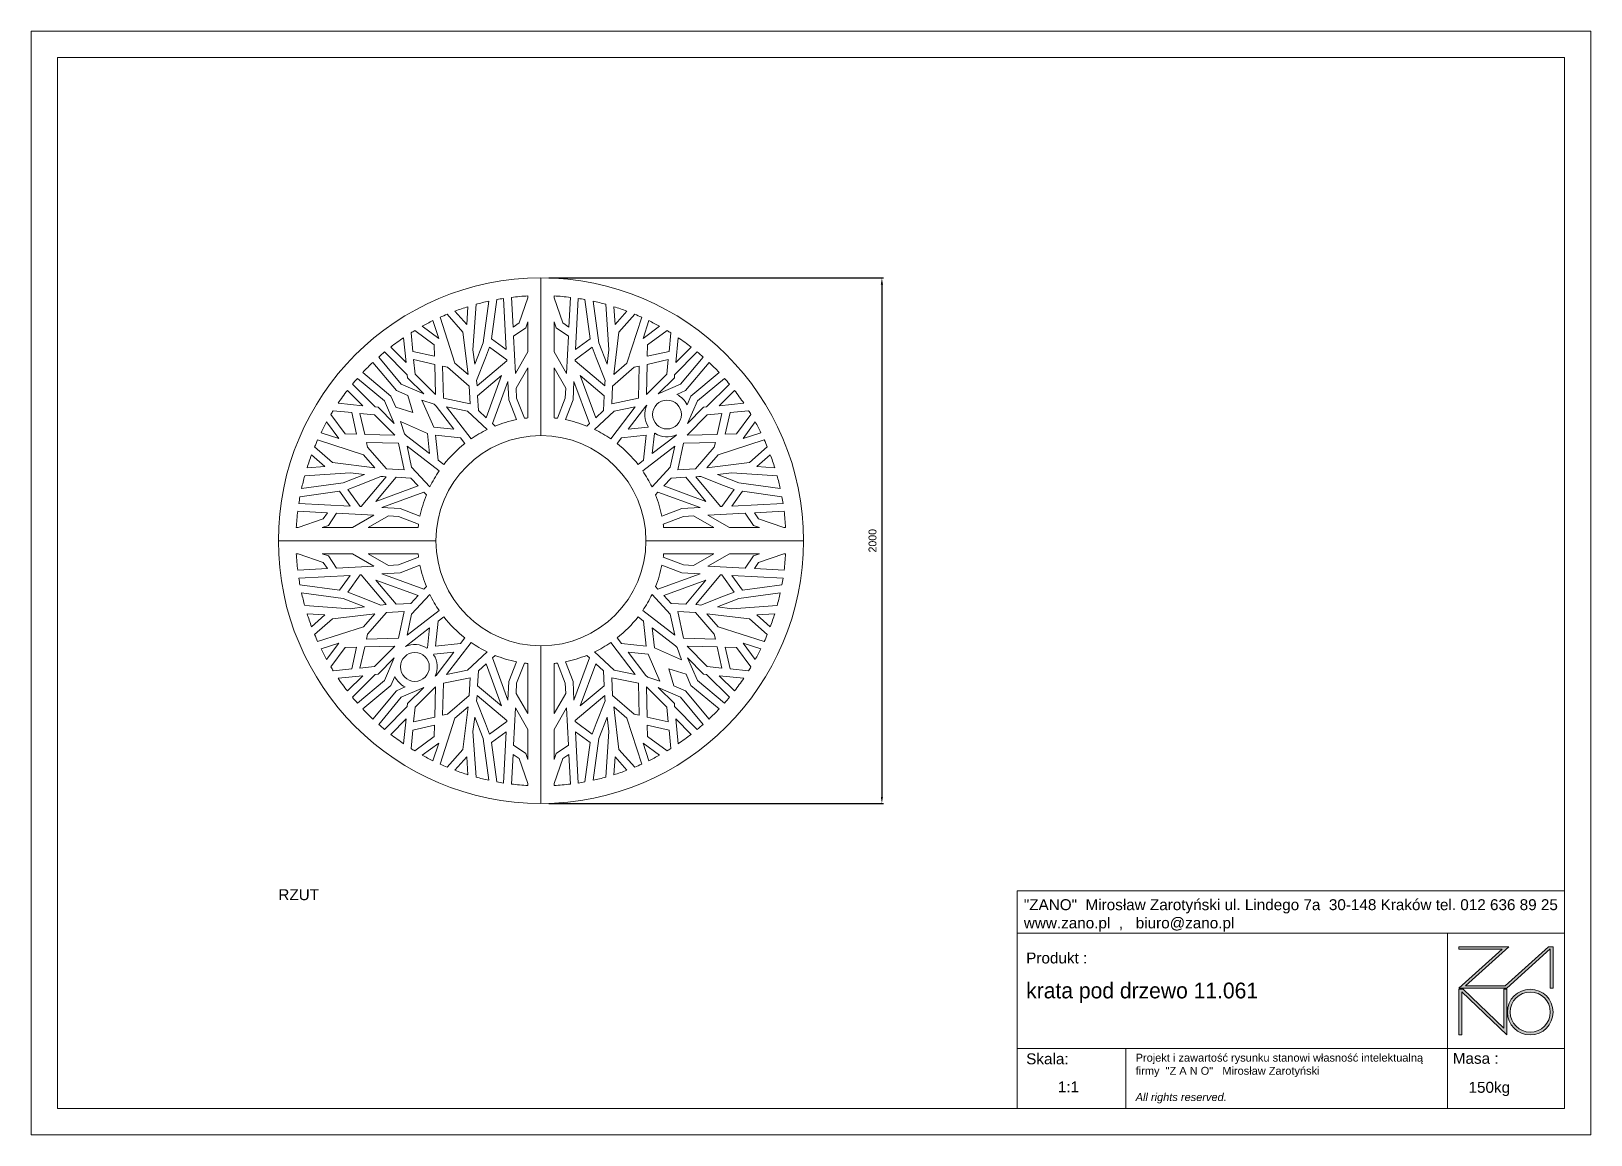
# Model space of a CAD drawing. Header units: millimetres. Extents: x -1833 to 4107, y -2080 to 2120.
import ezdxf

# ---------------------------------------------------------------- set-up
doc = ezdxf.new("R2010")
doc.units = ezdxf.units.MM
doc.header["$PDSIZE"] = -1
doc.layers.add('tabelka', color=155, linetype='Continuous')
doc.layers.add('WYMIAR', color=96, linetype='Continuous')
doc.dimstyles.new('1-1', dxfattribs={"dimtxt": 30, "dimasz": 25, "dimexe": 6.25, "dimexo": 30, "dimgap": 20.625, "dimtad": 1, "dimdec": 1, "dimtxsty": 'Standard', "dimcen": 0, "dimclrd": 2, "dimclre": 2, "dimclrt": 2, "dimadec": 0, "dimazin": 0, "dimtfac": 1, "dimtdec": 1, "dimtmove": 0, "dimatfit": 3, "dimfxl": 0, "dimarcsym": 0})

# ---------------------------------------------------------------- blocks, each defined once
blk = doc.blocks.new('zano')
at = {"layer": 'Defpoints', "lineweight": 5}
for points in [[(6270.2, 3716.2), (6270.2, 3707.4), (6434.8, 3707.4), (6270.2, 3558.4), (6452.4, 3558.4), (6617.9, 3708.2), (6617.9, 3558.4), (6628.6, 3558.4), (6628.6, 3716.2), (6610.7, 3716.2), (6446.1, 3567.2), (6295.4, 3567.2), (6459.9, 3716.2), (6270.2, 3716.2), (6270.2, 3707.4)], [(6270.2, 3554.4), (6286.2, 3554.4), (6441.7, 3405.6), (6441.7, 3554.4), (6452.4, 3554.4), (6452.4, 3380.5), (6281, 3544.6), (6281, 3380.5), (6270.2, 3380.5)]]:
    blk.add_hatch(color=251, dxfattribs=at).paths.add_polyline_path(points)
h = blk.add_hatch(color=251, dxfattribs=at)
h.paths.add_polyline_path([(6454.7, 3467.4, 1), (6628.6, 3467.4, 1)])
h.paths.add_polyline_path([(6617.9, 3467.4, -1), (6465.4, 3467.4, -1)], flags=16)
at = {"layer": 'Defpoints', "color": 251, "lineweight": 5}
blk.add_lwpolyline([(6434.8, 3707.4), (6270.2, 3558.4), (6452.4, 3558.4), (6617.9, 3708.2), (6617.9, 3558.4), (6628.6, 3558.4), (6628.6, 3716.2), (6610.7, 3716.2), (6446.1, 3567.2), (6295.4, 3567.2), (6459.9, 3716.2), (6270.2, 3716.2), (6270.2, 3707.4), (6432.1, 3707.4)], dxfattribs=at)
for points in [[(6270.2, 3716.2), (6270.2, 3707.4), (6434.8, 3707.4), (6270.2, 3558.4), (6452.4, 3558.4), (6617.9, 3708.2), (6617.9, 3558.4), (6628.6, 3558.4), (6628.6, 3716.2), (6610.7, 3716.2), (6446.1, 3567.2), (6295.4, 3567.2), (6459.9, 3716.2), (6270.2, 3716.2), (6270.2, 3707.4)], [(6270.2, 3554.4), (6286.2, 3554.4), (6441.7, 3405.6), (6441.7, 3554.4), (6452.4, 3554.4), (6452.4, 3380.5), (6281, 3544.6), (6281, 3380.5), (6270.2, 3380.5)]]:
    blk.add_lwpolyline(points, close=True, dxfattribs=at)
for radius in [87, 76.3]:
    blk.add_circle((6541.7, 3467.4), radius, dxfattribs=at)
blk = doc.blocks.new('TABELA')
at = {"layer": 'tabelka', "lineweight": 5}
for p, q in [((4587.4, 3929.4), (6672.4, 3929.4)), ((4587.4, 3767.6), (4587.4, 3929.4)), ((4587.4, 3929.4), (6672.4, 3929.4)), ((6226.5, 3767.6), (6226.5, 3329)), ((4587.4, 3329), (6672.4, 3329)), ((5001.6, 3329), (5001.6, 3100.4)), ((6226.5, 3329), (6226.5, 3100.4))]:
    blk.add_line(p, q, dxfattribs=at)
blk.add_lwpolyline([(4587.4, 3767.6), (6672.4, 3767.6), (6672.4, 3100.4), (4587.4, 3100.4)], close=True, dxfattribs=at)
blk.add_blockref('zano', (0, 0))
at = {"layer": 'tabelka', "lineweight": 5, "attachment_point": 1}
for s, insert, char_height, width in [('{\\fArial|b0|i0|c238|p34;"ZANO"  Mirosław Zarotyński ul. Lindego 7a  30-148 Kraków tel. 012 636 89 25\\Pwww.zano.pl  ,   biuro@zano.pl}', (4613, 3896.9), 41.595, 2040.38), ('{\\fArial|b0|i0|c238|p34;Produkt : }', (4622, 3694.1), 41.595, 265.273), ('{\\fCentury Gothic|b0|i0|c238|p34;krata pod drzewo 11.061}', (4622, 3579.5), 60, 1377.188), ('{\\fArial|b0|i0|c238|p34;Skala: }', (4622, 3310.3), 41.595, 191.675), ('{\\fArial|b0|i0|c238|p34;Masa :}', (6246.7, 3312.2), 41.595, 200.457), ('{\\fArial|b0|i0|c238|p34;1:1}', (4742.5, 3203.5), 41.595, 42.482), ('{\\fArial|b0|i0|c238|p34;150kg}', (6306.7, 3201.8), 41.595, 42.482)]:
    blk.add_mtext(s, dxfattribs=dict(at, insert=insert, char_height=char_height, width=width))
at = {"layer": 'tabelka', "color": 1, "lineweight": 5, "insert": (5038.9, 3308.9), "char_height": 30, "width": 1186.12, "attachment_point": 1}
blk.add_mtext('{\\fArial|b0|i0|c0|p34;Projekt i zawartość rysunku stanowi własność intelektualną firmy \\fArial|b0|i0|c238|p34; "Z A N O"   Mirosław Zarotyński\\fArial|b0|i1|c238|p34;\\P\\PAll rights reserved.}', dxfattribs=at)
blk = doc.blocks.new('*D5')
at = {"layer": 'Defpoints', "color": 0}
for p in [(108, 1181.2), (108, -818.8), (1406.5, -818.8)]:
    blk.add_point(p, dxfattribs=at)
at = {"layer": 'WYMIAR', "color": 2, "lineweight": -2}
for p, q in [((138, 1181.2), (1412.8, 1181.2)), ((1406.5, 1156.2), (1406.5, -793.8)), ((138, -818.8), (1412.8, -818.8))]:
    blk.add_line(p, q, dxfattribs=at)
at = {"layer": 'WYMIAR', "color": 2}
for points in [[(1402.4, 1156.2), (1410.7, 1156.2), (1406.5, 1181.2)], [(1402.4, -793.8), (1410.7, -793.8), (1406.5, -818.8)]]:
    blk.add_solid(points, dxfattribs=at)
at = {"layer": 'WYMIAR', "color": 2, "insert": (1370.9, 181.2), "char_height": 30, "attachment_point": 5, "rotation": 90}
blk.add_mtext('2000', dxfattribs=at)

msp = doc.modelspace()

# ---------------------------------------------------------------- linework, layer by layer
at = {"color": 7, "linetype": 'Continuous', "lineweight": 15}
for p, q in [((107.96, 1181.22), (107.96, 581.22)), ((-174.44, 1004.04), (-169.87, 1071.89)), ((-139.2, 1080.89), (-150.84, 907.77)), ((-112.19, 934.47), (-90.77, 1092.81)), ((-59.65, 1099.04), (-79.96, 948.94)), ((-24, 908.32), (-34.02, 1103.36)), ((-4.19, 1107.46), (1.61, 994.46)), ((24.84, 1010.16), (57.96, 1105.83)), ((57.96, 1105.83), (57.96, 1112.88)), ((157.96, 1112.88), (157.96, 1105.83)), ((157.96, 1105.83), (191.08, 1010.16)), ((214.31, 994.46), (220.12, 1107.46)), ((249.95, 1103.36), (239.92, 908.32)), ((295.88, 948.94), (275.57, 1099.04)), ((306.69, 1092.81), (328.12, 934.47)), ((366.77, 907.77), (355.12, 1080.89)), ((385.8, 1071.89), (390.36, 1004.04)), ((-281.44, 951.41), (-303.14, 1018.77)), ((-275.77, 1031.66), (-219.42, 856.74)), ((-189.16, 975.4), (-249.1, 1043.19)), ((-219.41, 1054.9), (-174.44, 1004.04)), ((1.61, 994.46), (24.84, 1010.16)), ((57.96, 1014.12), (49.92, 990.89)), ((57.96, 899.48), (57.96, 1014.12)), ((166, 990.89), (157.96, 1014.12)), ((157.96, 1014.12), (157.96, 899.48)), ((191.08, 1010.16), (214.31, 994.46)), ((390.36, 1004.04), (435.33, 1054.9)), ((465.03, 1043.19), (405.08, 975.4)), ((435.35, 856.74), (491.69, 1031.66)), ((519.06, 1018.77), (497.36, 951.41)), ((-405.89, 859.68), (-415.1, 953.81)), ((-386.76, 972.26), (-379.87, 901.8)), ((-298.32, 926.58), (-372.61, 980.93)), ((-344.21, 997.33), (-281.44, 951.41)), ((-169.77, 813.57), (-189.16, 975.4)), ((49.92, 990.89), (3.41, 959.48)), ((3.41, 959.48), (10.71, 817.36)), ((212.51, 959.48), (166, 990.89)), ((205.21, 817.36), (212.51, 959.48)), ((405.08, 975.4), (385.7, 813.57)), ((497.36, 951.41), (560.13, 997.33)), ((588.53, 980.93), (514.24, 926.58)), ((595.79, 901.8), (602.68, 972.26)), ((631.02, 953.81), (621.81, 859.68)), ((-401.26, 812.38), (-487.53, 899.47)), ((-464, 918.34), (-405.89, 859.68)), ((-379.87, 901.8), (-297.26, 883.26)), ((-297.26, 883.26), (-298.32, 926.58)), ((-150.84, 907.77), (-144.32, 853.35)), ((-144.32, 853.35), (-112.19, 934.47)), ((-87.44, 917.3), (-102.63, 877.14)), ((-22.02, 869.81), (-87.44, 917.3)), ((-79.96, 948.94), (-24, 908.32)), ((10.71, 817.36), (57.96, 899.48)), ((157.96, 899.48), (205.21, 817.36)), ((303.37, 917.3), (237.95, 869.81)), ((239.92, 908.32), (295.88, 948.94)), ((318.55, 877.14), (303.37, 917.3)), ((328.12, 934.47), (360.25, 853.35)), ((360.25, 853.35), (366.77, 907.77)), ((514.24, 926.58), (513.19, 883.26)), ((513.19, 883.26), (595.79, 901.8)), ((703.45, 899.47), (617.18, 812.38)), ((621.81, 859.68), (679.92, 918.34)), ((-442.61, 752.49), (-532.19, 859.97)), ((-510.01, 880.22), (-424.11, 777.16)), ((-296.51, 852.34), (-376.79, 870.36)), ((-376.79, 870.36), (-371.33, 814.51)), ((-293.73, 737.94), (-296.51, 852.34)), ((-266.34, 845.57), (-263.38, 723.79)), ((-247.42, 841.32), (-266.34, 845.57)), ((-165.21, 769.85), (-247.42, 841.32)), ((-219.42, 856.74), (-169.77, 813.57)), ((-102.63, 877.14), (-136.83, 790.8)), ((-135.2, 770.56), (-21.79, 865.37)), ((-21.79, 865.37), (-22.02, 869.81)), ((57.96, 839.32), (13.55, 762.13)), ((57.96, 648.56), (57.96, 839.32)), ((202.37, 762.13), (157.96, 839.32)), ((157.96, 839.32), (157.96, 648.56)), ((237.95, 869.81), (237.72, 865.37)), ((237.72, 865.37), (351.13, 770.56)), ((352.75, 790.8), (318.55, 877.14)), ((463.34, 841.32), (381.13, 769.85)), ((385.7, 813.57), (435.35, 856.74)), ((482.26, 845.57), (463.34, 841.32)), ((479.3, 723.79), (482.26, 845.57)), ((512.44, 852.34), (509.66, 737.94)), ((592.71, 870.36), (512.44, 852.34)), ((587.25, 814.51), (592.71, 870.36)), ((640.03, 777.16), (725.93, 880.22)), ((748.11, 859.97), (658.53, 752.49)), ((-610.28, 776.72), (-523.2, 690.45)), ((-487.97, 713.29), (-591.04, 799.19)), ((-570.79, 821.37), (-463.31, 731.79)), ((-424.11, 777.16), (-338.23, 739.7)), ((-400.13, 800.79), (-401.26, 812.38)), ((-338.23, 739.7), (-400.13, 800.79)), ((-371.33, 814.51), (-293.73, 737.94)), ((-136.83, 790.8), (-135.8, 782.17)), ((-135.8, 782.17), (-135.2, 770.56)), ((-41.61, 809.7), (-133.29, 733.06)), ((-100.84, 649.24), (-41.61, 809.7)), ((-17.8, 787.58), (-77.05, 627.07)), ((-14.2, 717.49), (-17.8, 787.58)), ((233.72, 787.58), (230.12, 717.49)), ((292.97, 627.07), (233.72, 787.58)), ((349.21, 733.06), (257.54, 809.7)), ((257.54, 809.7), (316.76, 649.24)), ((351.13, 770.56), (351.72, 782.17)), ((351.72, 782.17), (352.75, 790.8)), ((509.66, 737.94), (587.25, 814.51)), ((616.05, 800.79), (554.15, 739.7)), ((554.15, 739.7), (640.03, 777.16)), ((617.18, 812.38), (616.05, 800.79)), ((679.23, 731.79), (786.71, 821.37)), ((806.96, 799.19), (703.89, 713.29)), ((739.12, 690.45), (826.21, 776.72)), ((-570.5, 695.07), (-629.16, 753.19)), ((-450.52, 627.41), (-487.97, 713.29)), ((-463.31, 731.79), (-444.74, 689.21)), ((-398.72, 733.35), (-442.61, 752.49)), ((-379.78, 668.82), (-398.72, 733.35)), ((-345.35, 716.07), (-299.9, 613.45)), ((-298.61, 700.61), (-345.35, 716.07)), ((-263.38, 723.79), (-161.77, 702.59)), ((-161.77, 702.59), (-165.21, 769.85)), ((-133.29, 733.06), (-130.41, 676.78)), ((14.95, 641.93), (-14.2, 717.49)), ((13.55, 762.13), (15.52, 723.82)), ((15.52, 723.82), (45.14, 647)), ((170.78, 647), (200.4, 723.82)), ((200.4, 723.82), (202.37, 762.13)), ((230.12, 717.49), (200.98, 641.93)), ((346.33, 676.78), (349.21, 733.06)), ((381.13, 769.85), (377.69, 702.59)), ((377.69, 702.59), (479.3, 723.79)), ((658.53, 752.49), (625.12, 737.93)), ((664.63, 698.3), (679.23, 731.79)), ((703.89, 713.29), (666.44, 627.41)), ((845.08, 753.19), (786.42, 695.07)), ((-691.75, 661.8), (-637.4, 587.5)), ((-612.61, 669.05), (-683.08, 675.94)), ((-664.63, 704.28), (-570.5, 695.07)), ((-594.07, 586.45), (-612.61, 669.05)), ((-581.18, 665.97), (-563.16, 585.7)), ((-525.33, 660.51), (-581.18, 665.97)), ((-448.76, 582.92), (-525.33, 660.51)), ((-523.2, 690.45), (-511.6, 689.31)), ((-511.6, 689.31), (-450.52, 627.41)), ((-444.74, 689.21), (-379.78, 668.82)), ((-291.49, 693.58), (-298.61, 700.61)), ((-223.65, 605.17), (-291.49, 693.58)), ((-171.38, 673.94), (-251.42, 690.64)), ((-251.42, 690.64), (-157.92, 568.79)), ((-96.66, 604.34), (-171.38, 673.94)), ((-130.41, 676.78), (-100.84, 649.24)), ((387.3, 673.94), (312.58, 604.34)), ((316.76, 649.24), (346.33, 676.78)), ((373.84, 568.79), (467.34, 690.64)), ((467.34, 690.64), (387.3, 673.94)), ((507.41, 693.58), (439.57, 605.17)), ((510.8, 696.93), (507.41, 693.58)), ((741.25, 660.51), (664.68, 582.92)), ((666.44, 627.41), (727.53, 689.31)), ((727.53, 689.31), (739.12, 690.45)), ((797.1, 665.97), (741.25, 660.51)), ((779.08, 585.7), (797.1, 665.97)), ((786.42, 695.07), (880.55, 704.28)), ((828.53, 669.05), (810, 586.45)), ((899, 675.94), (828.53, 669.05)), ((853.32, 587.5), (907.67, 661.8)), ((-662.22, 570.62), (-708.14, 633.4)), ((-426.88, 634.54), (-411.42, 587.79)), ((-324.27, 589.08), (-426.88, 634.54)), ((-299.9, 613.45), (-223.65, 605.17)), ((-77.05, 627.07), (-66.8, 617.52)), ((282.72, 617.52), (292.97, 627.07)), ((439.57, 605.17), (515.82, 613.45)), ((515.82, 613.45), (516.65, 615.31)), ((924.07, 633.4), (878.14, 570.62)), ((-754.01, 538.29), (-686.21, 478.34)), ((-567.55, 508.61), (-742.47, 564.96)), ((-729.59, 592.32), (-662.22, 570.62)), ((-637.4, 587.5), (-594.07, 586.45)), ((-563.16, 585.7), (-448.76, 582.92)), ((-434.6, 552.56), (-556.39, 555.52)), ((-556.39, 555.52), (-552.14, 536.6)), ((-552.14, 536.6), (-480.67, 454.39)), ((-413.4, 450.95), (-434.6, 552.56)), ((-411.42, 587.79), (-404.4, 580.67)), ((-404.4, 580.67), (-315.99, 512.83)), ((-279.61, 447.1), (-401.46, 540.6)), ((-401.46, 540.6), (-384.76, 460.56)), ((-315.99, 512.83), (-324.27, 589.08)), ((-293.38, 582.57), (-283.07, 487.58)), ((-198.39, 572.26), (-293.38, 582.57)), ((-182.11, 551.03), (-198.39, 572.26)), ((414.32, 572.26), (398.03, 551.03)), ((509.3, 582.57), (414.32, 572.26)), ((617.38, 540.6), (495.53, 447.1)), ((499, 487.58), (509.3, 582.57)), ((540.19, 589.08), (531.91, 512.83)), ((531.91, 512.83), (620.32, 580.67)), ((542.09, 589.93), (540.19, 589.08)), ((600.68, 460.56), (617.38, 540.6)), ((620.32, 580.67), (624.04, 584.44)), ((650.52, 552.56), (629.32, 450.95)), ((772.31, 555.52), (650.52, 552.56)), ((664.68, 582.92), (779.08, 585.7)), ((696.59, 454.39), (768.06, 536.6)), ((768.06, 536.6), (772.31, 555.52)), ((958.4, 564.96), (783.48, 508.61)), ((810, 586.45), (853.32, 587.5)), ((878.14, 570.62), (945.51, 592.32)), ((902.13, 478.34), (969.93, 538.29)), ((-714.85, 463.62), (-765.72, 508.59)), ((-686.21, 478.34), (-524.39, 458.96)), ((-524.39, 458.96), (-567.55, 508.61)), ((-283.07, 487.58), (-261.85, 471.29)), ((477.77, 471.29), (499, 487.58)), ((783.48, 508.61), (740.31, 458.96)), ((740.31, 458.96), (902.13, 478.34)), ((981.64, 508.59), (930.78, 463.62)), ((-618.59, 440.03), (-791.71, 428.38)), ((-782.71, 459.06), (-714.85, 463.62)), ((-645.28, 401.38), (-564.16, 433.51)), ((-564.16, 433.51), (-618.59, 440.03)), ((-501.61, 426.02), (-587.96, 391.82)), ((-576.18, 310.98), (-481.38, 424.39)), ((-443.88, 422.47), (-520.51, 330.8)), ((-492.99, 424.98), (-501.61, 426.02)), ((-481.38, 424.39), (-492.99, 424.98)), ((-480.67, 454.39), (-413.4, 450.95)), ((-387.6, 419.59), (-443.88, 422.47)), ((-360.06, 390.03), (-387.6, 419.59)), ((-384.76, 460.56), (-315.16, 385.84)), ((531.08, 385.84), (600.68, 460.56)), ((603.52, 419.59), (575.98, 390.03)), ((659.8, 422.47), (603.52, 419.59)), ((629.32, 450.95), (696.59, 454.39)), ((736.44, 330.8), (659.8, 422.47)), ((708.91, 424.98), (697.3, 424.39)), ((697.3, 424.39), (792.11, 310.98)), ((717.54, 426.02), (708.91, 424.98)), ((803.88, 391.82), (717.54, 426.02)), ((834.51, 440.03), (780.09, 433.51)), ((780.09, 433.51), (861.21, 401.38)), ((1007.63, 428.38), (834.51, 440.03)), ((930.78, 463.62), (998.63, 459.06)), ((-659.76, 369.15), (-809.86, 348.83)), ((-803.63, 379.95), (-645.28, 401.38)), ((-619.14, 313.18), (-659.76, 369.15)), ((-587.96, 391.82), (-628.12, 376.63)), ((-628.12, 376.63), (-580.63, 311.21)), ((-520.51, 330.8), (-360.06, 390.03)), ((-337.89, 366.23), (-498.4, 306.98)), ((-328.34, 355.98), (-337.89, 366.23)), ((553.81, 366.23), (544.26, 355.98)), ((714.32, 306.98), (553.81, 366.23)), ((575.98, 390.03), (736.44, 330.8)), ((796.55, 311.21), (844.04, 376.63)), ((844.04, 376.63), (803.88, 391.82)), ((875.68, 369.15), (835.06, 313.18)), ((861.21, 401.38), (1019.55, 379.95)), ((1025.78, 348.83), (875.68, 369.15)), ((-814.17, 323.21), (-619.14, 313.18)), ((-580.63, 311.21), (-576.18, 310.98)), ((-498.4, 306.98), (-428.31, 303.38)), ((-428.31, 303.38), (-352.74, 274.24)), ((568.67, 274.24), (644.23, 303.38)), ((644.23, 303.38), (714.32, 306.98)), ((792.11, 310.98), (796.55, 311.21)), ((835.06, 313.18), (1030.09, 323.21)), ((-705.28, 287.57), (-818.27, 293.38)), ((-816.65, 231.22), (-720.97, 264.34)), ((-701.71, 239.26), (-724.93, 231.22)), ((-720.97, 264.34), (-705.28, 287.57)), ((-670.29, 285.77), (-701.71, 239.26)), ((-528.17, 278.47), (-670.29, 285.77)), ((-610.29, 231.22), (-528.17, 278.47)), ((-472.95, 275.63), (-550.14, 231.22)), ((-434.63, 273.66), (-472.95, 275.63)), ((-357.82, 244.04), (-434.63, 273.66)), ((650.56, 273.66), (573.74, 244.04)), ((688.87, 275.63), (650.56, 273.66)), ((766.06, 231.22), (688.87, 275.63)), ((886.22, 285.77), (744.1, 278.47)), ((744.1, 278.47), (826.22, 231.22)), ((917.63, 239.26), (886.22, 285.77)), ((940.86, 231.22), (917.63, 239.26)), ((1034.2, 293.38), (921.2, 287.57)), ((921.2, 287.57), (936.9, 264.34)), ((936.9, 264.34), (1032.57, 231.22)), ((-292.04, 181.22), (-892.04, 181.22)), ((-823.7, 231.22), (-816.65, 231.22)), ((-724.93, 231.22), (-610.29, 231.22)), ((-550.14, 231.22), (-359.37, 231.22)), ((507.96, 181.22), (1107.96, 181.22)), ((575.29, 231.22), (766.06, 231.22)), ((826.22, 231.22), (940.86, 231.22)), ((1032.57, 231.22), (1039.62, 231.22)), ((-816.65, 131.22), (-823.7, 131.22)), ((-720.97, 98.11), (-816.65, 131.22)), ((-724.93, 131.22), (-701.71, 123.18)), ((-610.29, 131.22), (-724.93, 131.22)), ((-701.71, 123.18), (-670.29, 76.67)), ((-528.17, 83.97), (-610.29, 131.22)), ((-550.14, 131.22), (-472.95, 86.81)), ((-359.37, 131.22), (-550.14, 131.22)), ((766.06, 131.22), (575.29, 131.22)), ((688.87, 86.81), (766.06, 131.22)), ((826.22, 131.22), (744.1, 83.97)), ((940.86, 131.22), (826.22, 131.22)), ((886.22, 76.67), (917.63, 123.18)), ((917.63, 123.18), (940.86, 131.22)), ((1032.57, 131.22), (936.9, 98.11)), ((1039.62, 131.22), (1032.57, 131.22)), ((-818.27, 69.07), (-705.28, 74.87)), ((-705.28, 74.87), (-720.97, 98.11)), ((-670.29, 76.67), (-528.17, 83.97)), ((-472.95, 86.81), (-434.63, 88.78)), ((-434.63, 88.78), (-357.82, 118.4)), ((-352.74, 88.21), (-428.31, 59.07)), ((644.23, 59.07), (568.67, 88.21)), ((573.74, 118.4), (650.56, 88.78)), ((650.56, 88.78), (688.87, 86.81)), ((744.1, 83.97), (886.22, 76.67)), ((936.9, 98.11), (921.2, 74.87)), ((921.2, 74.87), (1034.2, 69.07)), ((-619.14, 49.26), (-814.17, 39.24)), ((-809.86, 13.61), (-659.76, -6.7)), ((-659.76, -6.7), (-619.14, 49.26)), ((-580.63, 51.24), (-628.12, -14.18)), ((-576.18, 51.47), (-580.63, 51.24)), ((-481.38, -61.94), (-576.18, 51.47)), ((-520.51, 31.65), (-443.88, -60.03)), ((-360.06, -27.58), (-520.51, 31.65)), ((-428.31, 59.07), (-498.4, 55.46)), ((-498.4, 55.46), (-337.89, -3.78)), ((-337.89, -3.78), (-328.34, 6.46)), ((544.26, 6.46), (553.81, -3.78)), ((553.81, -3.78), (714.32, 55.46)), ((736.44, 31.65), (575.98, -27.58)), ((714.32, 55.46), (644.23, 59.07)), ((659.8, -60.03), (736.44, 31.65)), ((792.11, 51.47), (697.3, -61.94)), ((796.55, 51.24), (792.11, 51.47)), ((844.04, -14.18), (796.55, 51.24)), ((1030.09, 39.24), (835.06, 49.26)), ((835.06, 49.26), (875.68, -6.7)), ((875.68, -6.7), (1025.78, 13.61)), ((-645.28, -38.93), (-803.63, -17.51)), ((-564.16, -71.06), (-645.28, -38.93)), ((-628.12, -14.18), (-587.96, -29.37)), ((-587.96, -29.37), (-501.61, -63.57)), ((-443.88, -60.03), (-387.6, -57.15)), ((-387.6, -57.15), (-360.06, -27.58)), ((-315.16, -23.4), (-384.76, -98.11)), ((600.68, -98.11), (531.08, -23.4)), ((575.98, -27.58), (603.52, -57.15)), ((603.52, -57.15), (659.8, -60.03)), ((717.54, -63.57), (803.88, -29.37)), ((861.21, -38.93), (780.09, -71.06)), ((803.88, -29.37), (844.04, -14.18)), ((1019.55, -17.51), (861.21, -38.93)), ((-791.71, -65.94), (-618.59, -77.58)), ((-714.85, -101.18), (-782.71, -96.61)), ((-765.72, -146.15), (-714.85, -101.18)), ((-686.21, -115.9), (-754.01, -175.84)), ((-524.39, -96.51), (-686.21, -115.9)), ((-618.59, -77.58), (-564.16, -71.06)), ((-567.55, -146.16), (-524.39, -96.51)), ((-480.67, -91.95), (-552.14, -174.16)), ((-501.61, -63.57), (-492.99, -62.54)), ((-492.99, -62.54), (-481.38, -61.94)), ((-413.4, -88.51), (-480.67, -91.95)), ((-434.6, -190.12), (-413.4, -88.51)), ((-401.46, -178.16), (-279.61, -84.66)), ((-384.76, -98.11), (-401.46, -178.16)), ((-261.85, -108.85), (-283.07, -125.13)), ((499, -125.13), (477.77, -108.85)), ((495.53, -84.66), (617.38, -178.16)), ((617.38, -178.16), (600.68, -98.11)), ((696.59, -91.95), (629.32, -88.51)), ((629.32, -88.51), (650.52, -190.12)), ((768.06, -174.16), (696.59, -91.95)), ((697.3, -61.94), (708.91, -62.54)), ((708.91, -62.54), (717.54, -63.57)), ((902.13, -115.9), (740.31, -96.51)), ((740.31, -96.51), (783.48, -146.16)), ((780.09, -71.06), (834.51, -77.58)), ((834.51, -77.58), (1007.63, -65.94)), ((969.93, -175.84), (902.13, -115.9)), ((998.63, -96.61), (930.78, -101.18)), ((930.78, -101.18), (981.64, -146.15)), ((-742.47, -202.51), (-567.55, -146.16)), ((-552.14, -174.16), (-556.39, -193.08)), ((-315.99, -150.39), (-404.4, -218.23)), ((-324.27, -226.64), (-315.99, -150.39)), ((-283.07, -125.13), (-293.38, -220.12)), ((509.3, -220.12), (499, -125.13)), ((531.91, -150.39), (540.19, -226.64)), ((620.32, -218.23), (531.91, -150.39)), ((772.31, -193.08), (768.06, -174.16)), ((783.48, -146.16), (958.4, -202.51)), ((-662.22, -208.18), (-729.59, -229.88)), ((-708.14, -270.95), (-662.22, -208.18)), ((-637.4, -225.06), (-691.75, -299.35)), ((-594.07, -224), (-637.4, -225.06)), ((-612.61, -306.61), (-594.07, -224)), ((-563.16, -223.25), (-581.18, -303.53)), ((-448.76, -220.47), (-563.16, -223.25)), ((-556.39, -193.08), (-434.6, -190.12)), ((-525.33, -298.07), (-448.76, -220.47)), ((-404.4, -218.23), (-408.12, -222)), ((-326.17, -227.48), (-324.27, -226.64)), ((-293.38, -220.12), (-198.39, -209.81)), ((-157.92, -206.34), (-251.42, -328.2)), ((-198.39, -209.81), (-182.11, -188.59)), ((107.96, -818.78), (107.96, -218.78)), ((467.34, -328.2), (373.84, -206.34)), ((398.03, -188.59), (414.32, -209.81)), ((414.32, -209.81), (509.3, -220.12)), ((540.19, -226.64), (642.8, -272.09)), ((627.35, -225.35), (620.32, -218.23)), ((642.8, -272.09), (627.35, -225.35)), ((650.52, -190.12), (772.31, -193.08)), ((779.08, -223.25), (664.68, -220.47)), ((664.68, -220.47), (741.25, -298.07)), ((797.1, -303.53), (779.08, -223.25)), ((810, -224), (828.53, -306.61)), ((853.32, -225.06), (810, -224)), ((907.67, -299.35), (853.32, -225.06)), ((945.51, -229.88), (878.14, -208.18)), ((878.14, -208.18), (924.07, -270.95)), ((-450.52, -264.97), (-511.6, -326.87)), ((-487.97, -350.85), (-450.52, -264.97)), ((-299.9, -251), (-300.72, -252.86)), ((-223.65, -242.73), (-299.9, -251)), ((-291.49, -331.14), (-223.65, -242.73)), ((-171.38, -311.5), (-96.66, -241.9)), ((-100.84, -286.79), (-130.41, -314.34)), ((-41.61, -447.25), (-100.84, -286.79)), ((-66.8, -255.08), (-77.05, -264.63)), ((-77.05, -264.63), (-17.8, -425.14)), ((-14.2, -355.05), (14.95, -279.48)), ((45.14, -284.56), (15.52, -361.37)), ((57.96, -476.88), (57.96, -286.11)), ((157.96, -286.11), (157.96, -476.88)), ((200.4, -361.37), (170.78, -284.56)), ((200.98, -279.48), (230.12, -355.05)), ((233.72, -425.14), (292.97, -264.63)), ((316.76, -286.79), (257.54, -447.25)), ((292.97, -264.63), (282.72, -255.08)), ((312.58, -241.9), (387.3, -311.5)), ((346.33, -314.34), (316.76, -286.79)), ((515.82, -251), (439.57, -242.73)), ((439.57, -242.73), (507.41, -331.14)), ((561.27, -353.62), (515.82, -251)), ((666.44, -264.97), (703.89, -350.85)), ((727.53, -326.87), (666.44, -264.97)), ((-683.08, -313.5), (-612.61, -306.61)), ((-570.5, -332.63), (-664.63, -341.84)), ((-629.16, -390.74), (-570.5, -332.63)), ((-523.2, -328), (-610.28, -414.27)), ((-591.04, -436.75), (-487.97, -350.85)), ((-581.18, -303.53), (-525.33, -298.07)), ((-511.6, -326.87), (-523.2, -328)), ((-448.71, -335.86), (-463.31, -369.35)), ((-294.88, -334.48), (-291.49, -331.14)), ((-161.77, -340.14), (-263.38, -361.34)), ((-251.42, -328.2), (-171.38, -311.5)), ((-165.21, -407.41), (-161.77, -340.14)), ((-130.41, -314.34), (-133.29, -370.62)), ((-17.8, -425.14), (-14.2, -355.05)), ((230.12, -355.05), (233.72, -425.14)), ((349.21, -370.62), (346.33, -314.34)), ((479.3, -361.34), (377.69, -340.14)), ((377.69, -340.14), (381.13, -407.41)), ((387.3, -311.5), (467.34, -328.2)), ((507.41, -331.14), (514.53, -338.16)), ((514.53, -338.16), (561.27, -353.62)), ((595.7, -306.38), (614.64, -370.91)), ((660.67, -326.77), (595.7, -306.38)), ((679.23, -369.35), (660.67, -326.77)), ((703.89, -350.85), (806.96, -436.75)), ((739.12, -328), (727.53, -326.87)), ((826.21, -414.27), (739.12, -328)), ((741.25, -298.07), (797.1, -303.53)), ((880.55, -341.84), (786.42, -332.63)), ((786.42, -332.63), (845.08, -390.74)), ((828.53, -306.61), (899, -313.5)), ((-463.31, -369.35), (-570.79, -458.93)), ((-532.19, -497.53), (-442.61, -390.05)), ((-424.11, -414.71), (-510.01, -517.78)), ((-442.61, -390.05), (-409.2, -375.48)), ((-338.23, -377.26), (-424.11, -414.71)), ((-400.13, -438.34), (-338.23, -377.26)), ((-293.73, -375.5), (-371.33, -452.07)), ((-296.51, -489.9), (-293.73, -375.5)), ((-263.38, -361.34), (-266.34, -483.12)), ((-247.42, -478.88), (-165.21, -407.41)), ((-135.2, -408.12), (-135.8, -419.72)), ((-21.79, -502.92), (-135.2, -408.12)), ((-133.29, -370.62), (-41.61, -447.25)), ((15.52, -361.37), (13.55, -399.69)), ((13.55, -399.69), (57.96, -476.88)), ((157.96, -476.88), (202.37, -399.69)), ((202.37, -399.69), (200.4, -361.37)), ((351.13, -408.12), (237.72, -502.92)), ((257.54, -447.25), (349.21, -370.62)), ((351.72, -419.72), (351.13, -408.12)), ((381.13, -407.41), (463.34, -478.88)), ((482.26, -483.12), (479.3, -361.34)), ((587.25, -452.07), (509.66, -375.5)), ((509.66, -375.5), (512.44, -489.9)), ((640.03, -414.71), (554.15, -377.26)), ((554.15, -377.26), (616.05, -438.34)), ((614.64, -370.91), (658.53, -390.05)), ((725.93, -517.78), (640.03, -414.71)), ((658.53, -390.05), (748.11, -497.53)), ((786.71, -458.93), (679.23, -369.35)), ((-487.53, -537.02), (-401.26, -449.94)), ((-401.26, -449.94), (-400.13, -438.34)), ((-371.33, -452.07), (-376.79, -507.91)), ((-169.77, -451.13), (-219.42, -494.29)), ((-189.16, -612.95), (-169.77, -451.13)), ((-135.8, -419.72), (-136.83, -428.35)), ((-136.83, -428.35), (-102.63, -514.7)), ((10.71, -454.91), (3.41, -597.03)), ((57.96, -537.03), (10.71, -454.91)), ((205.21, -454.91), (157.96, -537.03)), ((212.51, -597.03), (205.21, -454.91)), ((318.55, -514.7), (352.75, -428.35)), ((352.75, -428.35), (351.72, -419.72)), ((435.35, -494.29), (385.7, -451.13)), ((385.7, -451.13), (405.08, -612.95)), ((592.71, -507.91), (587.25, -452.07)), ((616.05, -438.34), (617.18, -449.94)), ((617.18, -449.94), (703.45, -537.02)), ((-405.89, -497.23), (-464, -555.9)), ((-415.1, -591.37), (-405.89, -497.23)), ((-297.26, -520.81), (-379.87, -539.35)), ((-376.79, -507.91), (-296.51, -489.9)), ((-298.32, -564.14), (-297.26, -520.81)), ((-219.42, -494.29), (-275.77, -669.21)), ((-266.34, -483.12), (-247.42, -478.88)), ((-144.32, -490.9), (-150.84, -545.33)), ((-112.19, -572.02), (-144.32, -490.9)), ((-102.63, -514.7), (-87.44, -554.86)), ((-87.44, -554.86), (-22.02, -507.37)), ((-22.02, -507.37), (-21.79, -502.92)), ((237.72, -502.92), (237.95, -507.37)), ((237.95, -507.37), (303.37, -554.86)), ((303.37, -554.86), (318.55, -514.7)), ((360.25, -490.9), (328.12, -572.02)), ((366.77, -545.33), (360.25, -490.9)), ((491.69, -669.21), (435.35, -494.29)), ((463.34, -478.88), (482.26, -483.12)), ((512.44, -489.9), (592.71, -507.91)), ((595.79, -539.35), (513.19, -520.81)), ((513.19, -520.81), (514.24, -564.14)), ((621.81, -497.23), (631.02, -591.37)), ((679.92, -555.9), (621.81, -497.23)), ((-379.87, -539.35), (-386.76, -609.81)), ((-372.61, -618.49), (-298.32, -564.14)), ((-281.44, -588.96), (-344.21, -634.88)), ((-303.14, -656.33), (-281.44, -588.96)), ((-150.84, -545.33), (-139.2, -718.44)), ((-90.77, -730.37), (-112.19, -572.02)), ((-24, -545.87), (-79.96, -586.5)), ((-79.96, -586.5), (-59.65, -736.6)), ((-34.02, -740.91), (-24, -545.87)), ((57.96, -651.67), (57.96, -537.03)), ((157.96, -537.03), (157.96, -651.67)), ((239.92, -545.87), (249.95, -740.91)), ((295.88, -586.5), (239.92, -545.87)), ((275.57, -736.6), (295.88, -586.5)), ((328.12, -572.02), (306.69, -730.37)), ((355.12, -718.44), (366.77, -545.33)), ((560.13, -634.88), (497.36, -588.96)), ((497.36, -588.96), (519.06, -656.33)), ((514.24, -564.14), (588.53, -618.49)), ((602.68, -609.81), (595.79, -539.35)), ((-249.1, -680.75), (-189.16, -612.95)), ((-174.44, -641.59), (-219.41, -692.46)), ((-169.87, -709.45), (-174.44, -641.59)), ((1.61, -632.02), (-4.19, -745.01)), ((24.84, -647.71), (1.61, -632.02)), ((3.41, -597.03), (49.92, -628.45)), ((57.96, -743.39), (24.84, -647.71)), ((49.92, -628.45), (57.96, -651.67)), ((157.96, -651.67), (166, -628.45)), ((191.08, -647.71), (157.96, -743.39)), ((166, -628.45), (212.51, -597.03)), ((214.31, -632.02), (191.08, -647.71)), ((220.12, -745.01), (214.31, -632.02)), ((390.36, -641.59), (385.8, -709.45)), ((435.33, -692.46), (390.36, -641.59)), ((405.08, -612.95), (465.03, -680.75)), ((57.96, -750.44), (57.96, -743.39)), ((157.96, -743.39), (157.96, -750.44))]:
    msp.add_line(p, q, dxfattribs=at)
for centre in [(588.04, 661.44), (-372.12, -299)]:
    msp.add_circle(centre, 55, dxfattribs=at)
for centre, radius, start, end in [((107.96, 181.22), 1000, 90, 180), ((107.96, 181.22), 1000, 0, 90), ((107.96, 181.22), 933, 107.324658, 110.54123), ((107.96, 181.22), 933, 102.298147, 105.361629), ((107.96, 181.22), 933, 98.753312, 100.349238), ((107.96, 181.22), 933, 93.071985, 96.904201), ((107.96, 181.22), 933, 83.095799, 86.928015), ((107.96, 181.22), 933, 79.650762, 81.246688), ((107.96, 181.22), 933, 74.638371, 77.701853), ((107.96, 181.22), 933, 69.45877, 72.675342), ((107.96, 181.22), 933, 116.143581, 118.989148), ((107.96, 181.22), 933, 112.501391, 114.285891), ((107.96, 181.22), 933, 65.714109, 67.498609), ((107.96, 181.22), 933, 61.010852, 63.856419), ((107.96, 181.22), 933, 124.098853, 127.809408), ((107.96, 181.22), 933, 121.003042, 122.02227), ((107.96, 181.22), 933, 57.97773, 58.996958), ((107.96, 181.22), 933, 52.190592, 55.901147), ((107.96, 181.22), 933, 129.661923, 131.479334), ((107.96, 181.22), 933, 48.520666, 50.338077), ((107.96, 181.22), 933, 133.323606, 136.676394), ((107.96, 181.22), 933, 43.323606, 46.676394), ((107.96, 181.22), 933, 138.520666, 140.338077), ((107.96, 181.22), 933, 39.661923, 41.479334), ((107.96, 181.22), 933, 142.190592, 145.901147), ((588.04, 661.44), 85, 25.701342, 64.134451), ((107.96, 181.22), 933, 34.098853, 37.809408), ((107.96, 181.22), 933, 147.97773, 148.996958), ((588.04, 661.44), 85, 155.322611, 212.869073), ((107.96, 181.22), 933, 31.003042, 32.02227), ((107.96, 181.22), 933, 151.010852, 153.856419), ((107.96, 181.22), 470, 115.808275, 124.450913), ((107.96, 181.22), 470, 101.414584, 111.828185), ((107.96, 181.22), 470, 96.106852, 97.681288), ((107.96, 181.22), 470, 82.318712, 83.893148), ((107.96, 181.22), 470, 68.171815, 78.585416), ((107.96, 181.22), 470, 55.549087, 64.191725), ((107.96, 181.22), 933, 26.143581, 28.989148), ((107.96, 181.22), 933, 155.714109, 157.498609), ((107.96, 181.22), 400, 90, 180), ((107.96, 181.22), 470, 128.109541, 141.890459), ((107.96, 181.22), 400, 0, 90), ((107.96, 181.22), 470, 38.109541, 51.890459), ((588.04, 661.44), 85, 237.280334, 295.059314), ((107.96, 181.22), 933, 22.501391, 24.285891), ((107.96, 181.22), 933, 159.45877, 162.675342), ((107.96, 181.22), 933, 17.324658, 20.54123), ((107.96, 181.22), 933, 164.638371, 167.701853), ((107.96, 181.22), 470, 145.549087, 154.191725), ((107.96, 181.22), 470, 25.808275, 34.450913), ((107.96, 181.22), 933, 12.298147, 15.361629), ((107.96, 181.22), 933, 169.650762, 171.246688), ((107.96, 181.22), 470, 158.171815, 168.585416), ((107.96, 181.22), 470, 11.414584, 21.828185), ((107.96, 181.22), 933, 8.753312, 10.349238), ((107.96, 181.22), 933, 173.095799, 176.928015), ((107.96, 181.22), 470, 172.318712, 173.893148), ((107.96, 181.22), 470, 6.106852, 7.681288), ((107.96, 181.22), 933, 3.071985, 6.904201), ((107.96, 181.22), 1000, 180, 270), ((107.96, 181.22), 400, 180, 270), ((107.96, 181.22), 400, 270, 0), ((107.96, 181.22), 1000, 270, 0), ((107.96, 181.22), 933, 183.071985, 186.904201), ((107.96, 181.22), 470, 186.106852, 187.681288), ((107.96, 181.22), 470, 352.318712, 353.893148), ((107.96, 181.22), 933, 353.095799, 356.928015), ((107.96, 181.22), 470, 191.414584, 201.828185), ((107.96, 181.22), 470, 338.171815, 348.585416), ((107.96, 181.22), 933, 188.753312, 190.349238), ((107.96, 181.22), 933, 349.650762, 351.246688), ((107.96, 181.22), 933, 192.298147, 195.361629), ((107.96, 181.22), 470, 205.808275, 214.450913), ((107.96, 181.22), 470, 325.549087, 334.191725), ((107.96, 181.22), 933, 344.638371, 347.701853), ((107.96, 181.22), 933, 197.324658, 200.54123), ((107.96, 181.22), 470, 218.109541, 231.890459), ((107.96, 181.22), 470, 308.109541, 321.890459), ((107.96, 181.22), 933, 339.45877, 342.675342), ((107.96, 181.22), 933, 202.501391, 204.285891), ((107.96, 181.22), 933, 335.714109, 337.498609), ((107.96, 181.22), 933, 206.143581, 208.989148), ((-372.12, -299), 85, 57.280334, 115.059314), ((107.96, 181.22), 470, 235.549087, 244.191725), ((107.96, 181.22), 470, 295.808275, 304.450913), ((107.96, 181.22), 933, 331.010852, 333.856419), ((-372.12, -299), 85, 335.322611, 32.869073), ((107.96, 181.22), 470, 248.171815, 258.585416), ((107.96, 181.22), 470, 262.318712, 263.893148), ((107.96, 181.22), 470, 276.106852, 277.681288), ((107.96, 181.22), 470, 281.414584, 291.828185), ((107.96, 181.22), 933, 211.003042, 212.02227), ((107.96, 181.22), 933, 214.098853, 217.809408), ((-372.12, -299), 85, 205.701342, 244.134451), ((107.96, 181.22), 933, 322.190592, 325.901147), ((107.96, 181.22), 933, 327.97773, 328.996958), ((107.96, 181.22), 933, 219.661923, 221.479334), ((107.96, 181.22), 933, 318.520666, 320.338077), ((107.96, 181.22), 933, 223.323606, 226.676394), ((107.96, 181.22), 933, 313.323606, 316.676394), ((107.96, 181.22), 933, 228.520666, 230.338077), ((107.96, 181.22), 933, 309.661923, 311.479334), ((107.96, 181.22), 933, 232.190592, 235.901147), ((107.96, 181.22), 933, 304.098853, 307.809408), ((107.96, 181.22), 933, 237.97773, 238.996958), ((107.96, 181.22), 933, 241.010852, 243.856419), ((107.96, 181.22), 933, 296.143581, 298.989148), ((107.96, 181.22), 933, 301.003042, 302.02227), ((107.96, 181.22), 933, 245.714109, 247.498609), ((107.96, 181.22), 933, 249.45877, 252.675342), ((107.96, 181.22), 933, 287.324658, 290.54123), ((107.96, 181.22), 933, 292.501391, 294.285891), ((107.96, 181.22), 933, 254.638371, 257.701853), ((107.96, 181.22), 933, 259.650762, 261.246688), ((107.96, 181.22), 933, 263.095799, 266.928015), ((107.96, 181.22), 933, 273.071985, 276.904201), ((107.96, 181.22), 933, 278.753312, 280.349238), ((107.96, 181.22), 933, 282.298147, 285.361629)]:
    msp.add_arc(centre, radius, start, end, dxfattribs=at)
at = {"layer": 'tabelka', "lineweight": 5}
for points in [[(-1833.46, 2120.27), (4106.54, 2120.27), (4106.54, -2079.73), (-1833.46, -2079.73)], [(-1733.46, 2020.27), (4006.54, 2020.27), (4006.54, -1979.73), (-1733.46, -1979.73)]]:
    msp.add_lwpolyline(points, close=True, dxfattribs=at)

# ---------------------------------------------------------------- block references
msp.add_blockref('TABELA', (-2665.84, -5080.13))

# ---------------------------------------------------------------- texts
at = {"layer": 'WYMIAR', "insert": (-892.04, -1145.17), "char_height": 41.5951, "width": 196.5247, "attachment_point": 1}
msp.add_mtext('{\\f@Arial Unicode MS|b0|i0|c238|p34;RZUT}', dxfattribs=at)

# ---------------------------------------------------------------- dimensions: what is measured, and where the dimension line sits
at = {"layer": 'WYMIAR'}
dim = msp.add_linear_dim(base=(1406.54, -818.78), p1=(107.96, 1181.22), p2=(107.96, -818.78), angle=90, dimstyle='1-1', dxfattribs=at)
dim.commit()
dim.dimension.update_dxf_attribs({"geometry": '*D5', "text_midpoint": (1370.92, 181.22)})

doc.saveas('drawing.dxf')
